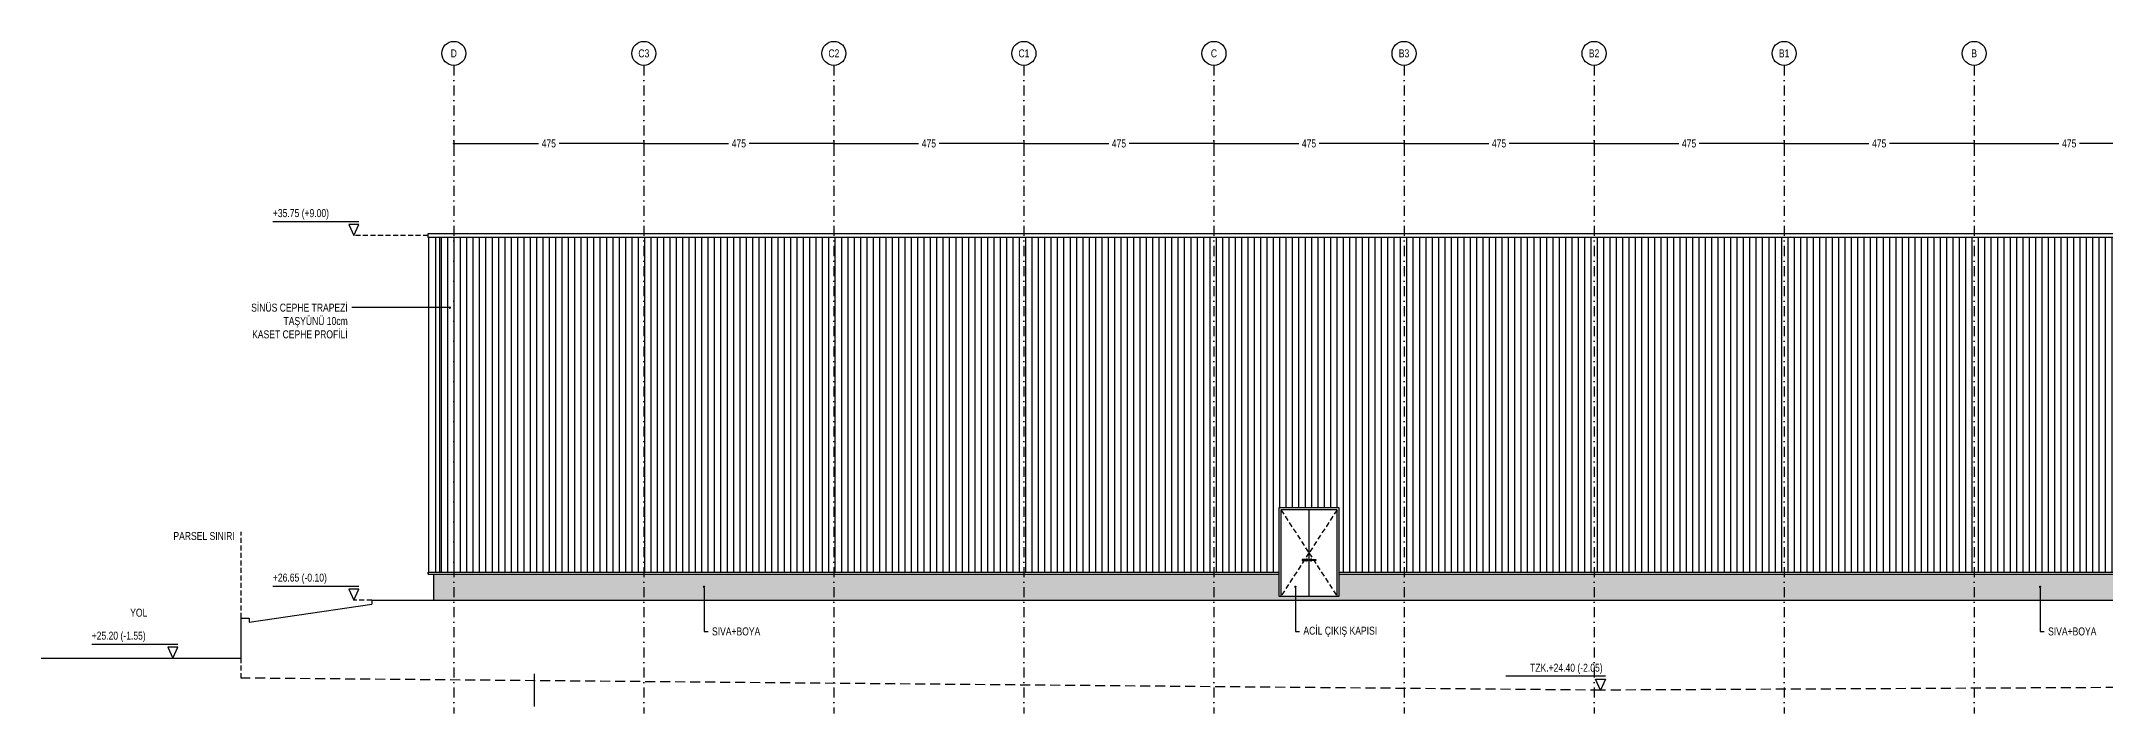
# Model space of a CAD drawing. Header units: centimetres. Extents: x 77182 to 116086, y 20619 to 33555.
# Drawn here: x 85105 to 90265, y 25497 to 27175 of the extents above; entities that cross this region are included whole.
import ezdxf
from ezdxf import colors
from ezdxf.entities.mleader import LeaderData, LeaderLine
from ezdxf.enums import TextEntityAlignment as Align
from ezdxf.math import Vec2, Vec3

# ---------------------------------------------------------------- set-up
doc = ezdxf.new("R2010")
doc.units = ezdxf.units.CM
doc.header["$LTSCALE"] = 100
doc.linetypes.add('DASHDOT2', pattern=[0.5, 0.25, -0.125, 0, -0.125])
doc.linetypes.add('HIDDEN2', pattern=[0.1875, 0.125, -0.0625])
for name, color, linetype in [('A-ANNO-DIMS', 187, 'Continuous'), ('A-ANNO-GRID', 155, 'DASHDOT2'), ('A-ANNO-IDEN', 50, 'Continuous'), ('A-ELEV-01', 255, 'Continuous'), ('A-ELEV-04', 250, 'Continuous'), ('A-HATCH', 253, 'Continuous'), ('A-WALL-INSL', 249, 'Continuous'), ('L-TOPO', 49, 'Continuous'), ('S-CONC', 5, 'Continuous')]:
    doc.layers.add(name, color=color, linetype=linetype)
doc.styles.add('Fields_100', font='act_simplex.shx', dxfattribs={"width": 0.8, "height": 20})
doc.dimstyles.new('FIELDS_100', dxfattribs={"dimscale": 0, "dimtxt": 20, "dimasz": 5, "dimexe": 5, "dimexo": 5, "dimgap": 5, "dimtad": 0, "dimdec": 0, "dimzin": 0, "dimdsep": 46, "dimtxsty": 'Fields_100', "dimblk": 'DOT', "dimcen": 0.09, "dimclrt": 50, "dimadec": 0, "dimazin": 0, "dimtfac": 1, "dimtdec": 0, "dimtix": 1, "dimtofl": 0, "dimtmove": 1, "dimatfit": 3, "dimfxl": 5, "dimfxlon": 1, "dimtolj": 1, "dimtzin": 0, "dimarcsym": 0})

# ---------------------------------------------------------------- blocks, each defined once
blk = doc.blocks.new('_Dot')
at = {"color": 0, "linetype": 'ByBlock', "lineweight": -2}
blk.add_line((-0.5, 0), (-1, 0), dxfattribs=at)
at = {"color": 0, "linetype": 'ByBlock', "const_width": 0.5}
blk.add_lwpolyline([(-0.25, 0, 1), (0.25, 0, 1)], format="xyb", close=True, dxfattribs=at)
blk = doc.blocks.new('*D41')
at = {"layer": 'A-ANNO-DIMS', "color": 0, "lineweight": -2, "transparency": 16777216}
for p, q in [((89935.9, 26925.2), (89935.9, 26915.2)), ((89940.9, 26920.2), (90147.8, 26920.2)), ((90405.9, 26920.2), (90198.9, 26920.2)), ((90410.9, 26925.2), (90410.9, 26915.2))]:
    blk.add_line(p, q, dxfattribs=at)
at = {"layer": 'DEFPOINTS', "color": 0, "transparency": 16777216}
for p in [(89935.9, 27120.2), (90410.9, 27120.2), (89935.9, 26920.2)]:
    blk.add_point(p, dxfattribs=at)
at = {"layer": 'A-ANNO-DIMS', "color": 0, "lineweight": -2, "transparency": 16777216, "xscale": 5, "yscale": 5, "zscale": 5, "rotation": 180}
blk.add_blockref('_Dot', (89935.9, 26920.2), dxfattribs=at)
at = {"layer": 'A-ANNO-DIMS', "color": 0, "lineweight": -2, "transparency": 16777216, "xscale": 5, "yscale": 5, "zscale": 5}
blk.add_blockref('_Dot', (90410.9, 26920.2), dxfattribs=at)
at = {"layer": 'A-ANNO-DIMS', "color": 50, "transparency": 16777216, "insert": (90173.4, 26920.2), "char_height": 20, "attachment_point": 5, "style": 'Fields_100'}
blk.add_mtext('\\A1;475', dxfattribs=at)
blk = doc.blocks.new('*D42')
at = {"layer": 'A-ANNO-DIMS', "color": 0, "lineweight": -2, "transparency": 16777216}
for p, q in [((89460.9, 26925.2), (89460.9, 26915.2)), ((89465.9, 26920.2), (89672.8, 26920.2)), ((89930.9, 26920.2), (89723.9, 26920.2)), ((89935.9, 26925.2), (89935.9, 26915.2))]:
    blk.add_line(p, q, dxfattribs=at)
at = {"layer": 'DEFPOINTS', "color": 0, "transparency": 16777216}
for p in [(89460.9, 27120.2), (89935.9, 27120.2), (89460.9, 26920.2)]:
    blk.add_point(p, dxfattribs=at)
at = {"layer": 'A-ANNO-DIMS', "color": 0, "lineweight": -2, "transparency": 16777216, "xscale": 5, "yscale": 5, "zscale": 5, "rotation": 180}
blk.add_blockref('_Dot', (89460.9, 26920.2), dxfattribs=at)
at = {"layer": 'A-ANNO-DIMS', "color": 0, "lineweight": -2, "transparency": 16777216, "xscale": 5, "yscale": 5, "zscale": 5}
blk.add_blockref('_Dot', (89935.9, 26920.2), dxfattribs=at)
at = {"layer": 'A-ANNO-DIMS', "color": 50, "transparency": 16777216, "insert": (89698.4, 26920.2), "char_height": 20, "attachment_point": 5, "style": 'Fields_100'}
blk.add_mtext('\\A1;475', dxfattribs=at)
blk = doc.blocks.new('*D43')
at = {"layer": 'A-ANNO-DIMS', "color": 0, "lineweight": -2, "transparency": 16777216}
for p, q in [((88985.9, 26925.2), (88985.9, 26915.2)), ((88990.9, 26920.2), (89197.8, 26920.2)), ((89455.9, 26920.2), (89248.9, 26920.2)), ((89460.9, 26925.2), (89460.9, 26915.2))]:
    blk.add_line(p, q, dxfattribs=at)
at = {"layer": 'DEFPOINTS', "color": 0, "transparency": 16777216}
for p in [(88985.9, 27120.2), (89460.9, 27120.2), (88985.9, 26920.2)]:
    blk.add_point(p, dxfattribs=at)
at = {"layer": 'A-ANNO-DIMS', "color": 0, "lineweight": -2, "transparency": 16777216, "xscale": 5, "yscale": 5, "zscale": 5, "rotation": 180}
blk.add_blockref('_Dot', (88985.9, 26920.2), dxfattribs=at)
at = {"layer": 'A-ANNO-DIMS', "color": 0, "lineweight": -2, "transparency": 16777216, "xscale": 5, "yscale": 5, "zscale": 5}
blk.add_blockref('_Dot', (89460.9, 26920.2), dxfattribs=at)
at = {"layer": 'A-ANNO-DIMS', "color": 50, "transparency": 16777216, "insert": (89223.4, 26920.2), "char_height": 20, "attachment_point": 5, "style": 'Fields_100'}
blk.add_mtext('\\A1;475', dxfattribs=at)
blk = doc.blocks.new('*D44')
at = {"layer": 'A-ANNO-DIMS', "color": 0, "lineweight": -2, "transparency": 16777216}
for p, q in [((88510.9, 26925.2), (88510.9, 26915.2)), ((88515.9, 26920.2), (88722.8, 26920.2)), ((88980.9, 26920.2), (88773.9, 26920.2)), ((88985.9, 26925.2), (88985.9, 26915.2))]:
    blk.add_line(p, q, dxfattribs=at)
at = {"layer": 'DEFPOINTS', "color": 0, "transparency": 16777216}
for p in [(88510.9, 27120.2), (88985.9, 27120.2), (88510.9, 26920.2)]:
    blk.add_point(p, dxfattribs=at)
at = {"layer": 'A-ANNO-DIMS', "color": 0, "lineweight": -2, "transparency": 16777216, "xscale": 5, "yscale": 5, "zscale": 5, "rotation": 180}
blk.add_blockref('_Dot', (88510.9, 26920.2), dxfattribs=at)
at = {"layer": 'A-ANNO-DIMS', "color": 0, "lineweight": -2, "transparency": 16777216, "xscale": 5, "yscale": 5, "zscale": 5}
blk.add_blockref('_Dot', (88985.9, 26920.2), dxfattribs=at)
at = {"layer": 'A-ANNO-DIMS', "color": 50, "transparency": 16777216, "insert": (88748.4, 26920.2), "char_height": 20, "attachment_point": 5, "style": 'Fields_100'}
blk.add_mtext('\\A1;475', dxfattribs=at)
blk = doc.blocks.new('*D45')
at = {"layer": 'A-ANNO-DIMS', "color": 0, "lineweight": -2, "transparency": 16777216}
for p, q in [((88035.9, 26925.2), (88035.9, 26915.2)), ((88040.9, 26920.2), (88247.8, 26920.2)), ((88505.9, 26920.2), (88298.9, 26920.2)), ((88510.9, 26925.2), (88510.9, 26915.2))]:
    blk.add_line(p, q, dxfattribs=at)
at = {"layer": 'DEFPOINTS', "color": 0, "transparency": 16777216}
for p in [(88035.9, 27120.2), (88510.9, 27120.2), (88035.9, 26920.2)]:
    blk.add_point(p, dxfattribs=at)
at = {"layer": 'A-ANNO-DIMS', "color": 0, "lineweight": -2, "transparency": 16777216, "xscale": 5, "yscale": 5, "zscale": 5, "rotation": 180}
blk.add_blockref('_Dot', (88035.9, 26920.2), dxfattribs=at)
at = {"layer": 'A-ANNO-DIMS', "color": 0, "lineweight": -2, "transparency": 16777216, "xscale": 5, "yscale": 5, "zscale": 5}
blk.add_blockref('_Dot', (88510.9, 26920.2), dxfattribs=at)
at = {"layer": 'A-ANNO-DIMS', "color": 50, "transparency": 16777216, "insert": (88273.4, 26920.2), "char_height": 20, "attachment_point": 5, "style": 'Fields_100'}
blk.add_mtext('\\A1;475', dxfattribs=at)
blk = doc.blocks.new('*D46')
at = {"layer": 'A-ANNO-DIMS', "color": 0, "lineweight": -2, "transparency": 16777216}
for p, q in [((87560.9, 26925.2), (87560.9, 26915.2)), ((87565.9, 26920.2), (87772.8, 26920.2)), ((88030.9, 26920.2), (87823.9, 26920.2)), ((88035.9, 26925.2), (88035.9, 26915.2))]:
    blk.add_line(p, q, dxfattribs=at)
at = {"layer": 'DEFPOINTS', "color": 0, "transparency": 16777216}
for p in [(87560.9, 27120.2), (88035.9, 27120.2), (87560.9, 26920.2)]:
    blk.add_point(p, dxfattribs=at)
at = {"layer": 'A-ANNO-DIMS', "color": 0, "lineweight": -2, "transparency": 16777216, "xscale": 5, "yscale": 5, "zscale": 5, "rotation": 180}
blk.add_blockref('_Dot', (87560.9, 26920.2), dxfattribs=at)
at = {"layer": 'A-ANNO-DIMS', "color": 0, "lineweight": -2, "transparency": 16777216, "xscale": 5, "yscale": 5, "zscale": 5}
blk.add_blockref('_Dot', (88035.9, 26920.2), dxfattribs=at)
at = {"layer": 'A-ANNO-DIMS', "color": 50, "transparency": 16777216, "insert": (87798.4, 26920.2), "char_height": 20, "attachment_point": 5, "style": 'Fields_100'}
blk.add_mtext('\\A1;475', dxfattribs=at)
blk = doc.blocks.new('*D47')
at = {"layer": 'A-ANNO-DIMS', "color": 0, "lineweight": -2, "transparency": 16777216}
for p, q in [((87085.9, 26925.2), (87085.9, 26915.2)), ((87090.9, 26920.2), (87297.8, 26920.2)), ((87555.9, 26920.2), (87348.9, 26920.2)), ((87560.9, 26925.2), (87560.9, 26915.2))]:
    blk.add_line(p, q, dxfattribs=at)
at = {"layer": 'DEFPOINTS', "color": 0, "transparency": 16777216}
for p in [(87085.9, 27120.2), (87560.9, 27120.2), (87085.9, 26920.2)]:
    blk.add_point(p, dxfattribs=at)
at = {"layer": 'A-ANNO-DIMS', "color": 0, "lineweight": -2, "transparency": 16777216, "xscale": 5, "yscale": 5, "zscale": 5, "rotation": 180}
blk.add_blockref('_Dot', (87085.9, 26920.2), dxfattribs=at)
at = {"layer": 'A-ANNO-DIMS', "color": 0, "lineweight": -2, "transparency": 16777216, "xscale": 5, "yscale": 5, "zscale": 5}
blk.add_blockref('_Dot', (87560.9, 26920.2), dxfattribs=at)
at = {"layer": 'A-ANNO-DIMS', "color": 50, "transparency": 16777216, "insert": (87323.4, 26920.2), "char_height": 20, "attachment_point": 5, "style": 'Fields_100'}
blk.add_mtext('\\A1;475', dxfattribs=at)
blk = doc.blocks.new('*D48')
at = {"layer": 'A-ANNO-DIMS', "color": 0, "lineweight": -2, "transparency": 16777216}
for p, q in [((86610.9, 26925.2), (86610.9, 26915.2)), ((86615.9, 26920.2), (86822.8, 26920.2)), ((87080.9, 26920.2), (86873.9, 26920.2)), ((87085.9, 26925.2), (87085.9, 26915.2))]:
    blk.add_line(p, q, dxfattribs=at)
at = {"layer": 'DEFPOINTS', "color": 0, "transparency": 16777216}
for p in [(86610.9, 27120.2), (87085.9, 27120.2), (86610.9, 26920.2)]:
    blk.add_point(p, dxfattribs=at)
at = {"layer": 'A-ANNO-DIMS', "color": 0, "lineweight": -2, "transparency": 16777216, "xscale": 5, "yscale": 5, "zscale": 5, "rotation": 180}
blk.add_blockref('_Dot', (86610.9, 26920.2), dxfattribs=at)
at = {"layer": 'A-ANNO-DIMS', "color": 0, "lineweight": -2, "transparency": 16777216, "xscale": 5, "yscale": 5, "zscale": 5}
blk.add_blockref('_Dot', (87085.9, 26920.2), dxfattribs=at)
at = {"layer": 'A-ANNO-DIMS', "color": 50, "transparency": 16777216, "insert": (86848.4, 26920.2), "char_height": 20, "attachment_point": 5, "style": 'Fields_100'}
blk.add_mtext('\\A1;475', dxfattribs=at)
blk = doc.blocks.new('*D49')
at = {"layer": 'A-ANNO-DIMS', "color": 0, "lineweight": -2, "transparency": 16777216}
for p, q in [((86135.9, 26925.2), (86135.9, 26915.2)), ((86140.9, 26920.2), (86347.8, 26920.2)), ((86605.9, 26920.2), (86398.9, 26920.2)), ((86610.9, 26925.2), (86610.9, 26915.2))]:
    blk.add_line(p, q, dxfattribs=at)
at = {"layer": 'DEFPOINTS', "color": 0, "transparency": 16777216}
for p in [(86135.9, 27120.2), (86610.9, 27120.2), (86135.9, 26920.2)]:
    blk.add_point(p, dxfattribs=at)
at = {"layer": 'A-ANNO-DIMS', "color": 0, "lineweight": -2, "transparency": 16777216, "xscale": 5, "yscale": 5, "zscale": 5, "rotation": 180}
blk.add_blockref('_Dot', (86135.9, 26920.2), dxfattribs=at)
at = {"layer": 'A-ANNO-DIMS', "color": 0, "lineweight": -2, "transparency": 16777216, "xscale": 5, "yscale": 5, "zscale": 5}
blk.add_blockref('_Dot', (86610.9, 26920.2), dxfattribs=at)
at = {"layer": 'A-ANNO-DIMS', "color": 50, "transparency": 16777216, "insert": (86373.4, 26920.2), "char_height": 20, "attachment_point": 5, "style": 'Fields_100'}
blk.add_mtext('\\A1;475', dxfattribs=at)

msp = doc.modelspace()

# ---------------------------------------------------------------- hatches: boundary and pattern name
at = {"layer": 'A-HATCH'}
h = msp.add_hatch(dxfattribs=at)
h.set_pattern_fill('LINE', color=256, scale=5, angle=90)
h.set_pattern_definition([(90, (134079.513, 90687.795), (-15.875, 1e-15), [])])
h.paths.add_polyline_path([(91872.1, 26685.4), (86102.1, 26685.4), (86100.9, 25850.4), (88198.4, 25850.4), (88198.4, 26010.4), (88348.4, 26010.4), (88348.4, 25850.4), (90573.4, 25850.4), (90573.4, 26010.4), (90723.4, 26010.4), (90723.4, 25850.4), (91870.9, 25850.4)])
h = msp.add_hatch(dxfattribs=at)
h.set_pattern_fill('DOTS', color=256, scale=5, angle=90)
h.set_pattern_definition([(90, (134079.5135, 90687.7946), (-7.9375, 3.96875), [0, -7.9375])])
h.paths.add_polyline_path([(86085.9, 25781.6), (86085.9, 25845.4), (88198.4, 25845.4), (88198.4, 25790.4), (88348.4, 25790.4), (88348.4, 25845.4), (90573.4, 25845.4), (90573.4, 25790.4), (90723.4, 25790.4), (90723.4, 25845.4), (91885.9, 25845.4), (91885.9, 25780.4)])

# ---------------------------------------------------------------- linework, layer by layer
at = {"layer": 'A-ANNO-DIMS', "linetype": 'HIDDEN2'}
for p, q in [((86071.5, 26690.4), (85886.3, 26690.4)), ((85604.9, 25585.6), (85604.9, 25950.3)), ((85930.9, 25780.4), (85886.3, 25780.4))]:
    msp.add_line(p, q, dxfattribs=at)
at = {"layer": 'A-ANNO-DIMS'}
for points in [[(85683.7, 26725.4), (85898.8, 26725.4)], [(85683.7, 25815.4), (85898.8, 25815.4)], [(85230.9, 25670.4), (85446.1, 25670.4)], [(89014.2, 25590.4), (88765.2, 25590.4)]]:
    msp.add_lwpolyline(points, dxfattribs=at)
for points in [[(85886.3, 26690.4), (85898.8, 26717.9), (85873.8, 26717.9)], [(85886.3, 25780.4), (85898.8, 25807.9), (85873.8, 25807.9)], [(85433.6, 25635.4), (85446.1, 25662.9), (85421.1, 25662.9)], [(89001.7, 25555.4), (88989.2, 25582.9), (89014.2, 25582.9)]]:
    msp.add_lwpolyline(points, close=True, dxfattribs=at)
at = {"layer": 'A-ANNO-GRID'}
for p, q in [((86135.9, 27115.2), (86135.9, 25496.8)), ((86610.9, 27115.2), (86610.9, 25496.8)), ((87085.9, 27115.2), (87085.9, 25496.8)), ((87560.9, 27115.2), (87560.9, 25496.8)), ((88035.9, 27115.2), (88035.9, 25496.8)), ((88510.9, 27115.2), (88510.9, 25496.8)), ((88985.9, 27115.2), (88985.9, 25496.8)), ((89460.9, 27115.2), (89460.9, 25496.8)), ((89935.9, 27115.2), (89935.9, 25496.8))]:
    msp.add_line(p, q, dxfattribs=at)
at = {"layer": 'A-ANNO-GRID', "linetype": 'Continuous', "ltscale": 10}
for centre in [(86135.9, 27145.2), (86610.9, 27145.2), (87085.9, 27145.2), (87560.9, 27145.2), (88035.9, 27145.2), (88510.9, 27145.2), (88985.9, 27145.2), (89460.9, 27145.2), (89935.9, 27145.2)]:
    msp.add_circle(centre, 30, dxfattribs=at)
at = {"layer": 'A-ELEV-01'}
for p, q in [((86071.5, 26685.4), (86071.5, 26695.4)), ((86071.5, 26695.4), (91900.2, 26695.4)), ((91900.2, 26685.4), (86071.5, 26685.4)), ((86073.9, 25850.4), (86073.9, 26685.4)), ((86090.9, 25850.4), (86090.9, 26685.4)), ((86100.9, 25850.4), (86100.9, 26685.4)), ((87087.1, 26685.6), (87084.6, 26685.6)), ((88037.1, 26685.6), (88034.6, 26685.6)), ((88987.1, 26685.6), (88984.6, 26685.6)), ((89937.1, 26685.6), (89934.6, 26685.6)), ((86071.9, 25845.4), (86071.9, 25850.4)), ((86071.9, 25850.4), (86071.9, 25845.4)), ((86071.9, 25850.4), (88198.4, 25850.4)), ((88348.4, 25850.4), (90573.4, 25850.4)), ((86071.9, 25845.4), (88198.4, 25845.4)), ((86085.9, 25780.4), (86085.9, 25845.4)), ((88348.4, 25845.4), (90573.4, 25845.4)), ((88198.4, 25790.4), (88348.4, 25790.4))]:
    msp.add_line(p, q, dxfattribs=at)
at = {"layer": 'A-ELEV-01', "elevation": 0}
for points in [[(88348.4, 25790.4), (88348.4, 26010.4), (88198.4, 26010.4), (88198.4, 25790.4)], [(88343.4, 25790.4), (88343.4, 26005.4), (88203.4, 26005.4), (88203.4, 25790.4)], [(88273.4, 26005.4), (88273.4, 25790.4)]]:
    msp.add_lwpolyline(points, dxfattribs=at)
for points in [[(88268.4, 25879.4, 1), (88268.4, 25881.4), (88256.4, 25881.4), (88256.4, 25879.4)], [(88278.4, 25879.4, -1), (88278.4, 25881.4), (88290.4, 25881.4), (88290.4, 25879.4)]]:
    msp.add_lwpolyline(points, format="xyb", close=True, dxfattribs=at)
at = {"layer": 'A-ELEV-01'}
for centre, start, end in [((88268.4, 25880.4), 203.5782, 156.4218), ((88278.4, 25880.4), 23.5782, 336.4218)]:
    msp.add_arc(centre, 2.5, start, end, dxfattribs=at)
at = {"layer": 'A-ELEV-04', "linetype": 'HIDDEN2', "elevation": 0}
for points in [[(88203.4, 26005.4), (88273.4, 25897.9), (88203.4, 25790.4)], [(88343.4, 26005.4), (88273.4, 25897.9), (88343.4, 25790.4)]]:
    msp.add_lwpolyline(points, dxfattribs=at)
at = {"layer": 'A-WALL-INSL'}
msp.add_line((86336.9, 25596.4), (86336.9, 25514.4), dxfattribs=at)
at = {"layer": 'L-TOPO', "color": 1, "linetype": 'HIDDEN2', "ltscale": 2}
msp.add_lwpolyline([(95415.3, 25770.4), (94902.3, 25585.4), (89001.7, 25555.4), (85604.9, 25585.6)], dxfattribs=at)
at = {"layer": 'S-CONC'}
for p, q in [((85624.9, 25725.4), (85930.9, 25770.4)), ((85930.9, 25780.4), (85930.9, 25770.4)), ((85604.9, 25635.4), (85604.9, 25735.4)), ((85604.9, 25735.4), (85624.9, 25735.4)), ((85624.9, 25735.4), (85624.9, 25725.4)), ((85104.9, 25635.4), (85604.9, 25635.4))]:
    msp.add_line(p, q, dxfattribs=at)
msp.add_lwpolyline([(85930.9, 25780.4), (92080.9, 25780.4), (92080.9, 25770.4), (95395.3, 25770.4)], dxfattribs=at)

# ---------------------------------------------------------------- texts
at = {"layer": 'A-ANNO-DIMS', "color": 50, "char_height": 20, "style": 'Fields_100'}
for s, width, insert, attachment_point in [('+35.75 (+9.00)', 226.336, (85683.7, 26730.4), 7), ('+26.65 (-0.10)', 226.336, (85683.7, 25820.4), 7), ('+25.20 (-1.55)', 226.336, (85230.9, 25675.4), 7), ('TZK.+24.40 (-2.05)', 458.007, (89007.3, 25595.4), 9)]:
    msp.add_mtext_dynamic_manual_height_columns(s, width=width, gutter_width=100, heights=[0], dxfattribs=dict(at, insert=insert, attachment_point=attachment_point))
at = {"layer": 'A-ANNO-GRID', "color": 50, "style": 'Fields_100', "width": 0.8}
for s, p in [('D', (86135.9, 27145.2)), ('C3', (86610.9, 27145.2)), ('C2', (87085.9, 27145.2)), ('C1', (87560.9, 27145.2)), ('C', (88035.9, 27145.2)), ('B3', (88510.9, 27145.2)), ('B2', (88985.9, 27145.2)), ('B1', (89460.9, 27145.2)), ('B', (89935.9, 27145.2))]:
    msp.add_text(s, height=20, dxfattribs=at).set_placement(p, align=Align.MIDDLE_CENTER)
at = {"layer": 'A-ANNO-IDEN', "char_height": 20, "attachment_point": 3, "style": 'Fields_100'}
for s, insert in [('PARSEL SINIRI', (85588.5, 25950.3)), ('YOL', (85370, 25758.8))]:
    msp.add_mtext_dynamic_manual_height_columns(s, width=277.705, gutter_width=100, heights=[0], dxfattribs=dict(at, insert=insert))

# ---------------------------------------------------------------- dimensions: what is measured, and where the dimension line sits
at = {"layer": 'A-ANNO-DIMS'}
for base, p1, p2, picture, middle in [((86135.9, 26920.2), (86610.9, 27120.2), (86135.9, 27120.2), '*D49', (86373.4, 26920.2)), ((86610.9, 26920.2), (87085.9, 27120.2), (86610.9, 27120.2), '*D48', (86848.4, 26920.2)), ((87085.9, 26920.2), (87560.9, 27120.2), (87085.9, 27120.2), '*D47', (87323.4, 26920.2)), ((87560.9, 26920.2), (88035.9, 27120.2), (87560.9, 27120.2), '*D46', (87798.4, 26920.2)), ((88035.9, 26920.2), (88510.9, 27120.2), (88035.9, 27120.2), '*D45', (88273.4, 26920.2)), ((88510.9, 26920.2), (88985.9, 27120.2), (88510.9, 27120.2), '*D44', (88748.4, 26920.2)), ((88985.9, 26920.2), (89460.9, 27120.2), (88985.9, 27120.2), '*D43', (89223.4, 26920.2)), ((89460.9, 26920.2), (89935.9, 27120.2), (89460.9, 27120.2), '*D42', (89698.4, 26920.2)), ((89935.9, 26920.2), (90410.9, 27120.2), (89935.9, 27120.2), '*D41', (90173.4, 26920.2))]:
    dim = msp.add_linear_dim(base=base, p1=p1, p2=p2, angle=180, dimstyle='FIELDS_100', override={"dimscale": 1}, dxfattribs=at)
    dim.commit()
    dim.dimension.update_dxf_attribs({"geometry": picture, "text_midpoint": middle})

# ---------------------------------------------------------------- leaders
ml = msp.add_multileader_mtext('Standard', dxfattribs=at)
ml.set_content('SİNÜS CEPHE TRAPEZİ\\PTAŞYÜNÜ 10cm\\PKASET CEPHE PROFİLİ', color=50, style='Fields_100')
ml.set_leader_properties(color=256)
ml.set_arrow_properties(name='DOT')
ml.build(insert=Vec2(0, 0))
ml.multileader.update_dxf_attribs({"dogleg_length": 10, "arrow_head_size": 6})
ctx = ml.context
ctx.base_point, ctx.char_height, ctx.arrow_head_size, ctx.landing_gap_size, ctx.plane_origin = Vec3(85587.4, 26510.4), 20, 6, 10, Vec3(86394.6, 26560.4)
ctx.text_align_type = 2
notes = []
notes.append((ctx, [(0, (1, 1, 0), (85890.9, 26510.4), (-1, 0), 10, [(0, [(86126.3, 26510.4)], 0, [])])]))
ctx.mtext.insert, ctx.mtext.alignment, ctx.mtext.flow_direction = Vec3(85870.9, 26520.4), 3, 5
ml = msp.add_multileader_mtext('Standard', dxfattribs=at)
ml.set_content('SIVA+BOYA', color=50, style='Fields_100')
ml.set_leader_properties(color=256)
ml.set_arrow_properties(name='DOT')
ml.build(insert=Vec2(0, 0))
ml.multileader.update_dxf_attribs({"dogleg_length": 10, "arrow_head_size": 6})
ctx = ml.context
ctx.base_point, ctx.char_height, ctx.arrow_head_size, ctx.landing_gap_size, ctx.plane_origin = Vec3(86771.3, 25702.1), 20, 6, 10, Vec3(87215.9, 25808.4)
notes.append((ctx, [(0, (1, 1, 0), (86761.3, 25702.1), (1, 0), 10, [(0, [(86761.3, 25813.3)], 0, [])])]))
ctx.mtext.insert, ctx.mtext.flow_direction = Vec3(86781.3, 25712.1), 5
ml = msp.add_multileader_mtext('Standard', dxfattribs=at)
ml.set_content('ACİL ÇIKIŞ KAPISI', color=50, style='Fields_100')
ml.set_leader_properties(color=256)
ml.set_arrow_properties(name='DOT')
ml.build(insert=Vec2(0, 0))
ml.multileader.update_dxf_attribs({"dogleg_length": 10, "arrow_head_size": 6})
ctx = ml.context
ctx.base_point, ctx.char_height, ctx.arrow_head_size, ctx.landing_gap_size, ctx.plane_origin = Vec3(88249.4, 25702.1), 20, 6, 10, Vec3(88694, 25808.4)
notes.append((ctx, [(0, (1, 1, 0), (88239.4, 25702.1), (1, 0), 10, [(0, [(88239.4, 25813.3)], 0, [])])]))
ctx.mtext.insert, ctx.mtext.flow_direction = Vec3(88259.4, 25714), 5
ml = msp.add_multileader_mtext('Standard', dxfattribs=at)
ml.set_content('SIVA+BOYA', color=50, style='Fields_100')
ml.set_leader_properties(color=256)
ml.set_arrow_properties(name='DOT')
ml.build(insert=Vec2(0, 0))
ml.multileader.update_dxf_attribs({"dogleg_length": 10, "arrow_head_size": 6})
ctx = ml.context
ctx.base_point, ctx.char_height, ctx.arrow_head_size, ctx.landing_gap_size, ctx.plane_origin = Vec3(90110.7, 25702.1), 20, 6, 10, Vec3(90555.4, 25808.4)
notes.append((ctx, [(0, (1, 1, 0), (90100.7, 25702.1), (1, 0), 10, [(0, [(90100.7, 25813.3)], 0, [])])]))
ctx.mtext.insert, ctx.mtext.flow_direction = Vec3(90120.7, 25712.1), 5
for ctx, leaders in notes:
    for number, flags, end, landing, length, lines in leaders:
        leader = LeaderData()
        leader.index, (leader.has_last_leader_line, leader.has_dogleg_vector, leader.attachment_direction) = number, flags
        leader.last_leader_point, leader.dogleg_vector, leader.dogleg_length = Vec3(end), Vec3(landing), length
        for number, points, colour, breaks in lines:
            line = LeaderLine()
            line.index, line.vertices, line.color, line.breaks = number, Vec3.list(points), colors.encode_raw_color(colour), breaks
            leader.lines.append(line)
        ctx.leaders.append(leader)

doc.saveas('drawing.dxf')
